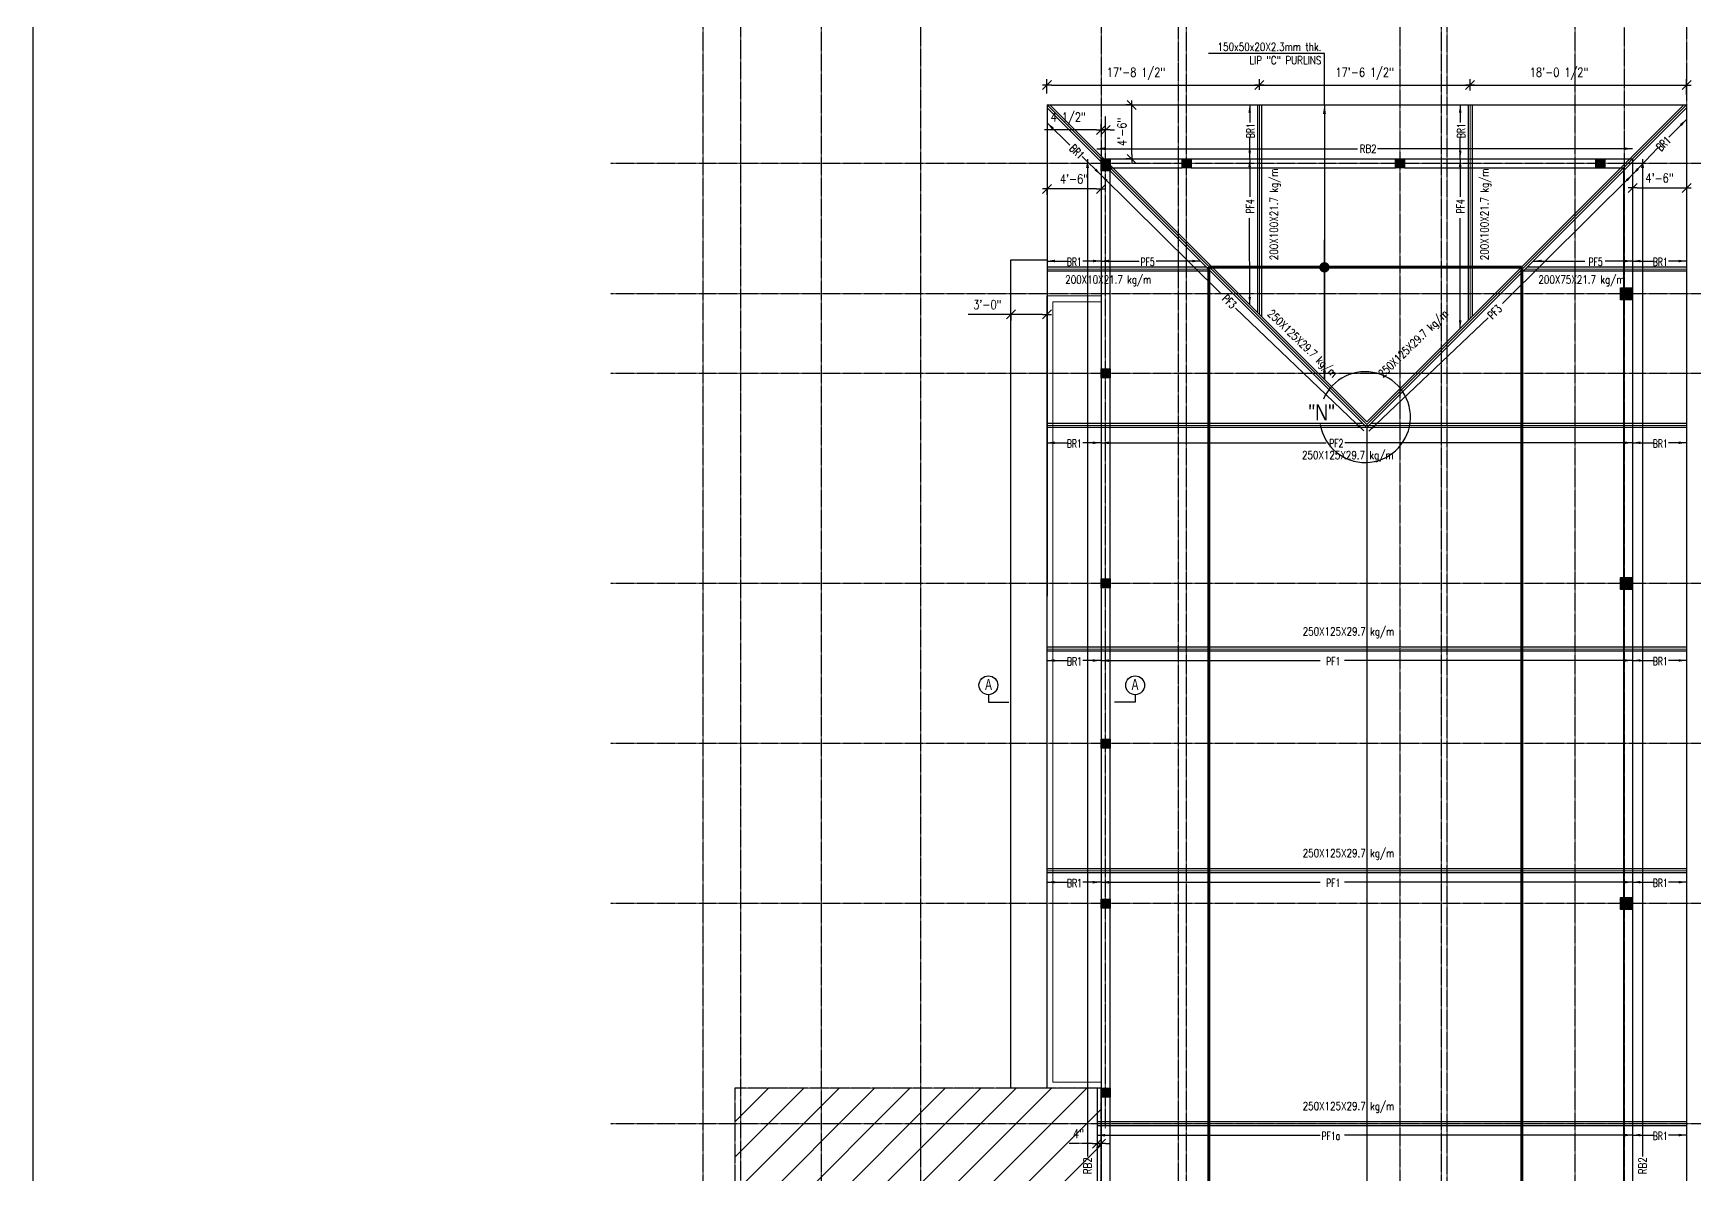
# Model space of a CAD drawing. Extents: x -95606 to 113309, y -42160 to -940.
# Drawn here: x 109860 to 111521, y -19517 to -18376 of the extents above; entities that cross this region are included whole.
import ezdxf

# ---------------------------------------------------------------- set-up
doc = ezdxf.new("R2010")
doc.units = 0
doc.header["$LTSCALE"] = 0.02
doc.header["$MEASUREMENT"] = 0
doc.header["$PDMODE"] = 3
doc.header["$PDSIZE"] = -2
for name, pattern in [('ACAD_ISO03W100', [30, 12, -18]), ('CENTER', [50.8, 31.75, -6.35, 6.35, -6.35]), ('DASHED', [0.75, 0.5, -0.25])]:
    doc.linetypes.add(name, pattern=pattern)
doc.layers.get('0').update_dxf_attribs({"linetype": 'CONTINUOUS'})
doc.layers.get('DEFPOINTS').update_dxf_attribs({"linetype": 'CONTINUOUS'})
for name, color, linetype in [('A-DIM', 1, 'CONTINUOUS'), ('BEAM TEX1', 3, 'CONTINUOUS'), ('COL 1', 5, 'CONTINUOUS'), ('DIM', 7, 'CONTINUOUS'), ('dimentions', 8, 'CONTINUOUS'), ('EXLINE', 33, 'CONTINUOUS'), ('GRID', 8, 'CENTER'), ('h', 3, 'CONTINUOUS'), ('S-SLB', 3, 'CONTINUOUS'), ('S-TXT', 2, 'CONTINUOUS'), ('TEX', 2, 'CONTINUOUS'), ('TEXT-2', 3, 'CONTINUOUS'), ('TEXT2', 3, 'CONTINUOUS')]:
    doc.layers.add(name, color=color, linetype=linetype)
for name, color, linetype, lineweight in [('GRID NAME', 31, 'CONTINUOUS', 30), ('HACH', 8, 'CONTINUOUS', 9), ('Hatch', 252, 'CONTINUOUS', 9), ('HATCH 2', 253, 'CONTINUOUS', 5), ('STAIR CASE', 152, 'CONTINUOUS', 20), ('stair case014', 34, 'DASHED', 25)]:
    doc.layers.add(name, color=color, linetype=linetype, lineweight=lineweight)
doc.styles.add('ROMANS', font='romans.shx', dxfattribs={"width": 0.8})
doc.styles.add('style5', font='romans.shx', dxfattribs={"width": 0.7, "height": 8})
doc.styles.add('style6', font='romans.shx', dxfattribs={"height": 8})
doc.styles.add('style9', font='romans.shx', dxfattribs={"width": 0.8, "height": 4})
doc.styles.add('T25-500', font='romans.shx', dxfattribs={"height": 125})
doc.styles.add('yy', font='romans.shx', dxfattribs={"width": 0.8, "height": 7.5})
doc.dimstyles.new('TEXT-18', dxfattribs={"dimtxt": 8, "dimasz": 9, "dimexe": 6, "dimexo": 6, "dimgap": 3.125, "dimtad": 1, "dimdec": 1, "dimrnd": 0.5, "dimzin": 1, "dimdsep": 46, "dimlunit": 4, "dimtxsty": 'style6', "dimblk": 'OBLIQUE', "dimcen": 72.09, "dimclrd": 1, "dimclre": 1, "dimclrt": 4, "dimadec": 0, "dimazin": 0, "dimtfac": 1, "dimtdec": 1, "dimtofl": 0, "dimtmove": 0, "dimatfit": 3, "dimfxl": 1, "dimfrac": 2, "dimtolj": 1, "dimtzin": 0, "dimlwd": -1, "dimarcsym": 0})
doc.dimstyles.new('TK96', dxfattribs={"dimscale": 96, "dimtxt": 0.09375, "dimasz": 0.046875, "dimexe": 0.0625, "dimexo": 0.015625, "dimgap": 0.046875, "dimtad": 1, "dimzin": 11, "dimdsep": 46, "dimlunit": 4, "dimtxsty": 'ROMANS', "dimblk1": 'TK1', "dimblk2": 'TK1', "dimsah": 1, "dimcen": 0.09375, "dimclrd": 1, "dimclre": 1, "dimclrt": 2, "dimadec": 0, "dimazin": 0, "dimtfac": 1, "dimtofl": 0, "dimtmove": 0, "dimatfit": 3, "dimldrblk": 'TK1', "dimfxl": 1, "dimfrac": 2, "dimtolj": 1, "dimtzin": 9, "dimarcsym": 0})

# ---------------------------------------------------------------- blocks, each defined once
blk = doc.blocks.new('_Oblique')
at = {"color": 0, "linetype": 'ByBlock', "lineweight": -2}
blk.add_line((-0.5, -0.5), (0.5, 0.5), dxfattribs=at)
blk = doc.blocks.new('TK1')
at = {"color": 4, "linetype": 'Continuous'}
blk.add_line((-1, -1), (1, 1), dxfattribs=at)
at = {"color": 1, "linetype": 'ByBlock'}
blk.add_line((-1, 0), (1, 0), dxfattribs=at)
blk = doc.blocks.new('*D644')
at = {"layer": 'DEFPOINTS', "color": 0, "lineweight": -2, "transparency": 16777216}
for p in [(111085.6, -18427.6), (111085.6, -18433.9), (110873.2, -18437.6)]:
    blk.add_point(p, dxfattribs=at)
at = {"layer": 'S-TXT', "color": 1, "lineweight": -2, "transparency": 16777216}
for p, q in [((110873.2, -18436.1), (110873.2, -18421.6)), ((110877.7, -18427.6), (111081.1, -18427.6)), ((111085.6, -18432.4), (111085.6, -18421.6))]:
    blk.add_line(p, q, dxfattribs=at)
at = {"layer": 'S-TXT', "color": 1, "lineweight": -2, "transparency": 16777216, "xscale": 4.5, "yscale": 4.5, "zscale": 4.5, "rotation": 180}
blk.add_blockref('TK1', (110873.2, -18427.6), dxfattribs=at)
at = {"layer": 'S-TXT', "color": 1, "lineweight": -2, "transparency": 16777216, "xscale": 4.5, "yscale": 4.5, "zscale": 4.5}
blk.add_blockref('TK1', (111085.6, -18427.6), dxfattribs=at)
at = {"layer": 'S-TXT', "color": 2, "transparency": 16777216, "insert": (110962.2, -18416.2), "char_height": 9, "attachment_point": 5, "style": 'ROMANS'}
blk.add_mtext('\\A1;17\'-8 1/2"', dxfattribs=at)
blk = doc.blocks.new('*D645')
at = {"layer": 'DEFPOINTS', "color": 0, "lineweight": -2, "transparency": 16777216}
for p in [(111085.6, -18433.9), (111296.1, -18427.6), (111296.1, -18434.6)]:
    blk.add_point(p, dxfattribs=at)
at = {"layer": 'S-TXT', "color": 1, "lineweight": -2, "transparency": 16777216}
for p, q in [((111085.6, -18432.4), (111085.6, -18421.6)), ((111090.1, -18427.6), (111291.6, -18427.6)), ((111296.1, -18433.1), (111296.1, -18421.6))]:
    blk.add_line(p, q, dxfattribs=at)
at = {"layer": 'S-TXT', "color": 1, "lineweight": -2, "transparency": 16777216, "xscale": 4.5, "yscale": 4.5, "zscale": 4.5, "rotation": 180}
blk.add_blockref('TK1', (111085.6, -18427.6), dxfattribs=at)
at = {"layer": 'S-TXT', "color": 1, "lineweight": -2, "transparency": 16777216, "xscale": 4.5, "yscale": 4.5, "zscale": 4.5}
blk.add_blockref('TK1', (111296.1, -18427.6), dxfattribs=at)
at = {"layer": 'S-TXT', "color": 2, "transparency": 16777216, "insert": (111190.8, -18416.2), "char_height": 9, "attachment_point": 5, "style": 'ROMANS'}
blk.add_mtext('\\A1;17\'-6 1/2"', dxfattribs=at)
blk = doc.blocks.new('*D646')
at = {"layer": 'DEFPOINTS', "color": 0, "lineweight": -2, "transparency": 16777216}
for p in [(111296.1, -18434.6), (111512.5, -18427.6), (111512.5, -18438.3)]:
    blk.add_point(p, dxfattribs=at)
at = {"layer": 'S-TXT', "color": 1, "lineweight": -2, "transparency": 16777216}
for p, q in [((111296.1, -18433.1), (111296.1, -18421.6)), ((111300.6, -18427.6), (111508, -18427.6)), ((111512.5, -18436.8), (111512.5, -18421.6))]:
    blk.add_line(p, q, dxfattribs=at)
at = {"layer": 'S-TXT', "color": 1, "lineweight": -2, "transparency": 16777216, "xscale": 4.5, "yscale": 4.5, "zscale": 4.5, "rotation": 180}
blk.add_blockref('TK1', (111296.1, -18427.6), dxfattribs=at)
at = {"layer": 'S-TXT', "color": 1, "lineweight": -2, "transparency": 16777216, "xscale": 4.5, "yscale": 4.5, "zscale": 4.5}
blk.add_blockref('TK1', (111512.5, -18427.6), dxfattribs=at)
at = {"layer": 'S-TXT', "color": 2, "transparency": 16777216, "insert": (111385.1, -18416.2), "char_height": 9, "attachment_point": 5, "style": 'ROMANS'}
blk.add_mtext('\\A1;18\'-0 1/2"', dxfattribs=at)
blk = doc.blocks.new('*D647')
at = {"layer": 'DEFPOINTS', "color": 0, "lineweight": -2, "transparency": 16777216}
for p in [(110837.2, -18654.1), (110837.2, -18656.8), (110873.2, -18654.1)]:
    blk.add_point(p, dxfattribs=at)
at = {"layer": 'S-TXT', "color": 1, "lineweight": -2, "transparency": 16777216}
for p, q in [((110837.2, -18656.8), (110794.5, -18656.8)), ((110837.2, -18655.6), (110837.2, -18662.8)), ((110868.7, -18656.8), (110841.7, -18656.8)), ((110873.2, -18655.6), (110873.2, -18662.8))]:
    blk.add_line(p, q, dxfattribs=at)
at = {"layer": 'S-TXT', "color": 1, "lineweight": -2, "transparency": 16777216, "xscale": 4.5, "yscale": 4.5, "zscale": 4.5, "rotation": 180}
blk.add_blockref('TK1', (110837.2, -18656.8), dxfattribs=at)
at = {"layer": 'S-TXT', "color": 1, "lineweight": -2, "transparency": 16777216, "xscale": 4.5, "yscale": 4.5, "zscale": 4.5}
blk.add_blockref('TK1', (110873.2, -18656.8), dxfattribs=at)
at = {"layer": 'S-TXT', "color": 2, "transparency": 16777216, "insert": (110813.6, -18647), "char_height": 9, "attachment_point": 5, "style": 'ROMANS'}
blk.add_mtext('\\A1;3\'-0"', dxfattribs=at)
blk = doc.blocks.new('*D652')
at = {"layer": 'DEFPOINTS', "color": 0, "lineweight": -2, "transparency": 16777216}
for p in [(110958, -18447.3), (110958, -18447.3), (110958, -18501.3)]:
    blk.add_point(p, dxfattribs=at)
at = {"layer": 'S-TXT', "color": 1, "lineweight": -2, "transparency": 16777216}
for p, q in [((110958, -18447.3), (110952, -18447.3)), ((110958, -18496.8), (110958, -18451.8)), ((110958, -18501.3), (110952, -18501.3))]:
    blk.add_line(p, q, dxfattribs=at)
at = {"layer": 'S-TXT', "color": 1, "lineweight": -2, "transparency": 16777216, "xscale": 4.5, "yscale": 4.5, "zscale": 4.5}
for p, rotation in [((110958, -18447.3), 90), ((110958, -18501.3), 270)]:
    blk.add_blockref('TK1', p, dxfattribs=dict(at, rotation=rotation))
at = {"layer": 'S-TXT', "color": 2, "transparency": 16777216, "insert": (110948.1, -18474.3), "char_height": 9, "attachment_point": 5, "rotation": 90, "style": 'ROMANS'}
blk.add_mtext('\\A1;4\'-6"', dxfattribs=at)
blk = doc.blocks.new('*D653')
at = {"layer": 'DEFPOINTS', "color": 0, "lineweight": -2, "transparency": 16777216}
for p in [(110873.2, -18529.9), (110873.2, -18531.3), (110927.2, -18525.2)]:
    blk.add_point(p, dxfattribs=at)
at = {"layer": 'S-TXT', "color": 1, "lineweight": -2, "transparency": 16777216}
for p, q in [((110873.2, -18531.3), (110873.2, -18537.3)), ((110922.7, -18531.3), (110877.7, -18531.3)), ((110927.2, -18526.7), (110927.2, -18537.3))]:
    blk.add_line(p, q, dxfattribs=at)
at = {"layer": 'S-TXT', "color": 1, "lineweight": -2, "transparency": 16777216, "xscale": 4.5, "yscale": 4.5, "zscale": 4.5, "rotation": 180}
blk.add_blockref('TK1', (110873.2, -18531.3), dxfattribs=at)
at = {"layer": 'S-TXT', "color": 1, "lineweight": -2, "transparency": 16777216, "xscale": 4.5, "yscale": 4.5, "zscale": 4.5}
blk.add_blockref('TK1', (110927.2, -18531.3), dxfattribs=at)
at = {"layer": 'S-TXT', "color": 2, "transparency": 16777216, "insert": (110900.2, -18521.4), "char_height": 9, "attachment_point": 5, "style": 'ROMANS'}
blk.add_mtext('\\A1;4\'-6"', dxfattribs=at)
blk = doc.blocks.new('*D654')
at = {"layer": 'DEFPOINTS', "color": 0, "lineweight": -2, "transparency": 16777216}
for p in [(111458.5, -18523.7), (111512.5, -18523.7), (111512.5, -18530.4)]:
    blk.add_point(p, dxfattribs=at)
at = {"layer": 'S-TXT', "color": 1, "lineweight": -2, "transparency": 16777216}
for p, q in [((111458.5, -18525.2), (111458.5, -18536.4)), ((111463, -18530.4), (111508, -18530.4)), ((111512.5, -18525.2), (111512.5, -18536.4))]:
    blk.add_line(p, q, dxfattribs=at)
at = {"layer": 'S-TXT', "color": 1, "lineweight": -2, "transparency": 16777216, "xscale": 4.5, "yscale": 4.5, "zscale": 4.5, "rotation": 180}
blk.add_blockref('TK1', (111458.5, -18530.4), dxfattribs=at)
at = {"layer": 'S-TXT', "color": 1, "lineweight": -2, "transparency": 16777216, "xscale": 4.5, "yscale": 4.5, "zscale": 4.5}
blk.add_blockref('TK1', (111512.5, -18530.4), dxfattribs=at)
at = {"layer": 'S-TXT', "color": 2, "transparency": 16777216, "insert": (111485.5, -18520.5), "char_height": 9, "attachment_point": 5, "style": 'ROMANS'}
blk.add_mtext('\\A1;4\'-6"', dxfattribs=at)
blk = doc.blocks.new('*D656')
at = {"layer": 'DEFPOINTS', "color": 0, "lineweight": -2, "transparency": 16777216}
for p in [(110927.2, -18472.4), (110927.2, -18472.4), (110931.7, -18472.4)]:
    blk.add_point(p, dxfattribs=at)
at = {"layer": 'S-TXT', "color": 1, "lineweight": -2, "transparency": 16777216}
for p, q in [((110927.2, -18472.4), (110927.2, -18466.4)), ((110931.7, -18472.4), (110931.7, -18466.4)), ((110922.7, -18472.4), (110870.8, -18472.4)), ((110936.2, -18472.4), (110940.7, -18472.4))]:
    blk.add_line(p, q, dxfattribs=at)
at = {"layer": 'S-TXT', "color": 1, "lineweight": -2, "transparency": 16777216, "xscale": 4.5, "yscale": 4.5, "zscale": 4.5}
blk.add_blockref('TK1', (110927.2, -18472.4), dxfattribs=at)
at = {"layer": 'S-TXT', "color": 1, "lineweight": -2, "transparency": 16777216, "xscale": 4.5, "yscale": 4.5, "zscale": 4.5, "rotation": 180}
blk.add_blockref('TK1', (110931.7, -18472.4), dxfattribs=at)
at = {"layer": 'S-TXT', "color": 2, "transparency": 16777216, "insert": (110894.5, -18461.1), "char_height": 9, "attachment_point": 5, "style": 'ROMANS'}
blk.add_mtext('\\A1;4 1/2"', dxfattribs=at)
blk = doc.blocks.new('*D658')
at = {"layer": 'DEFPOINTS', "color": 0, "linetype": 'CENTER', "lineweight": -2, "transparency": 16777216}
for p in [(110923.2, -19483.6), (110923.2, -19485.7), (110927.2, -19483.6)]:
    blk.add_point(p, dxfattribs=at)
at = {"layer": 'GRID', "color": 1, "lineweight": -2, "transparency": 16777216}
for p, q in [((110918.7, -19485.7), (110895.3, -19485.7)), ((110923.2, -19485.1), (110923.2, -19491.7)), ((110927.2, -19485.1), (110927.2, -19491.7)), ((110931.7, -19485.7), (110936.2, -19485.7))]:
    blk.add_line(p, q, dxfattribs=at)
at = {"layer": 'GRID', "color": 1, "linetype": 'CENTER', "lineweight": -2, "transparency": 16777216, "xscale": 4.5, "yscale": 4.5, "zscale": 4.5}
blk.add_blockref('TK1', (110923.2, -19485.7), dxfattribs=at)
at = {"layer": 'GRID', "color": 1, "linetype": 'CENTER', "lineweight": -2, "transparency": 16777216, "xscale": 4.5, "yscale": 4.5, "zscale": 4.5, "rotation": 180}
blk.add_blockref('TK1', (110927.2, -19485.7), dxfattribs=at)
at = {"layer": 'GRID', "color": 2, "linetype": 'CENTER', "lineweight": -2, "transparency": 16777216, "insert": (110904.7, -19475.8), "char_height": 9, "attachment_point": 5, "style": 'ROMANS'}
blk.add_mtext('\\A1;4"', dxfattribs=at)

msp = doc.modelspace()

# ---------------------------------------------------------------- hatches: boundary and pattern name
at = {"layer": 'Hatch'}
h = msp.add_hatch(color=254, dxfattribs=at)
h.set_gradient(color1=(192, 192, 192), color2=(192, 192, 192), tint=1)
h.paths.add_polyline_path([(110927.212, -18513.299), (110927.21, -18501.299), (110936.21, -18501.299), (110936.21, -18513.299)])
h = msp.add_hatch(color=254, dxfattribs=at)
h.set_gradient(color1=(192, 192, 192), color2=(192, 192, 192), tint=1)
h.paths.add_polyline_path([(111008.308, -18501.3), (111017.308, -18501.3), (111017.308, -18510.3), (111008.308, -18510.3)])
h = msp.add_hatch(color=254, dxfattribs=at)
h.set_gradient(color1=(192, 192, 192), color2=(192, 192, 192), tint=1)
h.paths.add_polyline_path([(111221.41, -18501.303), (111230.41, -18501.303), (111230.41, -18510.303), (111221.41, -18510.303)])
h = msp.add_hatch(color=254, dxfattribs=at)
h.set_gradient(color1=(192, 192, 192), color2=(192, 192, 192), tint=1)
h.paths.add_polyline_path([(111421.976, -18501.3), (111430.976, -18501.3), (111430.976, -18510.3), (111421.976, -18510.3)])
h = msp.add_hatch(color=254, dxfattribs=at)
h.set_gradient(color1=(192, 192, 192), color2=(192, 192, 192), tint=1)
h.paths.add_polyline_path([(111446.49, -18630.3), (111458.49, -18630.3), (111458.49, -18642.3), (111446.49, -18642.3)])
h = msp.add_hatch(color=254, dxfattribs=at)
h.set_gradient(color1=(192, 192, 192), color2=(192, 192, 192), tint=1)
h.paths.add_polyline_path([(110927.211, -18711.3), (110936.211, -18711.3), (110936.211, -18720.3), (110927.211, -18720.3)])
h = msp.add_hatch(color=254, dxfattribs=at)
h.set_gradient(color1=(192, 192, 192), color2=(192, 192, 192), tint=1)
h.paths.add_polyline_path([(110927.211, -18921.3), (110936.211, -18921.3), (110936.211, -18930.3), (110927.211, -18930.3)])
h = msp.add_hatch(color=254, dxfattribs=at)
h.set_gradient(color1=(192, 192, 192), color2=(192, 192, 192), tint=1)
h.paths.add_polyline_path([(111446.49, -18919.8), (111458.49, -18919.8), (111458.49, -18931.8), (111446.49, -18931.8)])
h = msp.add_hatch(color=254, dxfattribs=at)
h.set_gradient(color1=(192, 192, 192), color2=(192, 192, 192), tint=1)
h.paths.add_polyline_path([(110927.211, -19081.3), (110936.211, -19081.3), (110936.211, -19090.3), (110927.211, -19090.3)])
h = msp.add_hatch(color=254, dxfattribs=at)
h.set_gradient(color1=(192, 192, 192), color2=(192, 192, 192), tint=1)
h.paths.add_polyline_path([(110927.211, -19241.3), (110936.211, -19241.3), (110936.211, -19250.3), (110927.211, -19250.3)])
h = msp.add_hatch(color=254, dxfattribs=at)
h.set_gradient(color1=(192, 192, 192), color2=(192, 192, 192), tint=1)
h.paths.add_polyline_path([(111446.49, -19239.8), (111458.49, -19239.8), (111458.49, -19251.8), (111446.49, -19251.8)])
h = msp.add_hatch(color=254, dxfattribs=at)
h.set_gradient(color1=(192, 192, 192), color2=(192, 192, 192), tint=1)
h.paths.add_polyline_path([(110927.211, -19430.3), (110936.211, -19430.3), (110936.211, -19439.3), (110927.211, -19439.3)])
at = {"layer": 'S-TXT', "linetype": 'CENTER', "lineweight": -2}
h = msp.add_hatch(dxfattribs=at)
h.set_pattern_fill('ANSI31', color=253, scale=200)
h.set_pattern_definition([(45, (162549.702, 6715.206), (-17.67767, 17.67767), [])])
edge = h.paths.add_edge_path()
edge.add_line((110927.227, -19430.301), (110561.203, -19430.301))
edge.add_line((110561.203, -19430.301), (110561.203, -20138.204))
edge.add_line((110561.203, -20138.204), (110479.864, -20138.204))
edge.add_line((110479.864, -20138.204), (110479.865, -20324.292))
edge.add_line((110479.865, -20324.292), (110580.88, -20324.292))
edge.add_line((110580.88, -20324.292), (110580.88, -20321.303))
edge.add_line((110580.88, -20321.303), (110927.224, -20321.303))
edge.add_line((110927.224, -20321.303), (110927.197, -19430.301))

# ---------------------------------------------------------------- linework, layer by layer
at = {"layer": 'A-DIM', "color": 4, "ltscale": 2}
msp.add_arc((111191.171, -18759.443), 45.374, 189.588827, 156.526241, dxfattribs=at)
at = {"layer": 'BEAM TEX1', "color": 4, "const_width": 3}
for points in [[(111035.061, -18609.485), (111035.036, -20129.479)], [(111035.304, -18609.727), (111035.304, -18609.727), (111347.649, -18609.711)], [(111035.304, -18609.727), (111120.073, -18609.727), (111347.632, -18609.727)], [(111347.762, -18609.597), (111347.977, -20126.79)]]:
    msp.add_lwpolyline(points, dxfattribs=at)
at = {"layer": 'COL 1', "lineweight": 25}
for points in [[(110927.211, -18513.303), (110927.211, -18501.303), (110936.211, -18501.303), (110936.211, -18513.303), (110927.211, -18513.303)], [(111008.308, -18501.3), (111017.308, -18501.3), (111017.308, -18510.3), (111008.308, -18510.3), (111008.308, -18501.3)], [(111221.41, -18501.303), (111230.41, -18501.303), (111230.41, -18510.303), (111221.41, -18510.303), (111221.41, -18501.303)], [(111421.976, -18501.3), (111430.976, -18501.3), (111430.976, -18510.3), (111421.976, -18510.3), (111421.976, -18501.3)], [(110927.211, -18711.3), (110936.211, -18711.3), (110936.211, -18720.3), (110927.211, -18720.3), (110927.211, -18711.3)], [(110927.211, -18921.3), (110936.211, -18921.3), (110936.211, -18930.3), (110927.211, -18930.3), (110927.211, -18921.3)], [(110927.211, -19081.3), (110936.211, -19081.3), (110936.211, -19090.3), (110927.211, -19090.3), (110927.211, -19081.3)], [(110927.211, -19241.3), (110936.211, -19241.3), (110936.211, -19250.3), (110927.211, -19250.3), (110927.211, -19241.3)], [(110927.211, -19430.3), (110936.211, -19430.3), (110936.211, -19439.3), (110927.211, -19439.3), (110927.211, -19430.3)]]:
    msp.add_lwpolyline(points, dxfattribs=at)
at = {"layer": 'COL 1'}
for points in [[(111446.49, -18630.3), (111458.49, -18630.3), (111458.49, -18642.3), (111446.49, -18642.3), (111446.49, -18630.3)], [(111446.49, -18919.8), (111458.49, -18919.8), (111458.49, -18931.8), (111446.49, -18931.8), (111446.49, -18919.8)], [(111446.49, -19239.8), (111458.49, -19239.8), (111458.49, -19251.8), (111446.49, -19251.8), (111446.49, -19239.8)]]:
    msp.add_lwpolyline(points, dxfattribs=at)
at = {"layer": 'dimentions', "color": 4}
for p, q in [((110814.615, -19036.988), (110814.615, -19044.6)), ((110814.615, -19044.6), (110835.086, -19044.6)), ((110961.317, -19044.6), (110940.847, -19044.6)), ((110961.317, -19036.988), (110961.317, -19044.6))]:
    msp.add_line(p, q, dxfattribs=at)
for centre in [(110814.615, -19027.565), (110961.317, -19027.565)]:
    msp.add_circle(centre, 9.422, dxfattribs=at)
at = {"layer": 'EXLINE'}
for p, q in [((110873.212, -18447.303), (110873.211, -19430.296)), ((110873.212, -18447.303), (111512.49, -18447.303)), ((111512.49, -18447.303), (111512.49, -20267.303)), ((110927.211, -18501.303), (111458.49, -18501.303)), ((110927.211, -18501.303), (110927.211, -20321.303)), ((111458.481, -18501.312), (111458.481, -20321.303)), ((110936.224, -20321.303), (110936.222, -18510.303)), ((110936.222, -18510.303), (111008.225, -18510.303)), ((111017.225, -18510.303), (111221.422, -18510.303)), ((111230.422, -18510.303), (111449.481, -18510.303)), ((111449.481, -18510.303), (111449.481, -20321.303)), ((110837.189, -19430.296), (110837.184, -18602.138)), ((110837.184, -18602.138), (110873.212, -18602.138)), ((110927.214, -18714.706), (110927.214, -18921.303)), ((111192.851, -18769.853), (111192.851, -19968.753)), ((110873.225, -19430.296), (110837.23, -19430.296)), ((110873.239, -19424.312), (110873.198, -19424.312)), ((110923.211, -19430.296), (110923.211, -20317.303))]:
    msp.add_line(p, q, dxfattribs=at)
at = {"layer": 'GRID'}
for p, q in [((110927.211, -18302.324), (110927.211, -21626.491)), ((111401.099, -21625.336), (111401.099, -18302.049)), ((111450.476, -21626.766), (111450.476, -18302.049)), ((110529.379, -21625.336), (110529.379, -18303.479)), ((110567.212, -21617.08), (110567.212, -18311.735)), ((110647.879, -21625.336), (110647.879, -18303.479)), ((110746.712, -18303.479), (110746.712, -21625.336)), ((111012.808, -21625.336), (111012.808, -18303.479)), ((111225.91, -18303.479), (111225.91, -21625.336)), ((111267.638, -21625.336), (111267.638, -18303.479)), ((111273.118, -21614.466), (111273.118, -18314.349)), ((111512.711, -21617.052), (111512.711, -18313.554)), ((111004.811, -21604.856), (111004.811, -18323.959)), ((110931.711, -19470.467), (110931.711, -18458.458)), ((112576.66, -18505.8), (110436.757, -18505.8)), ((112576.66, -18636.3), (110436.757, -18636.3)), ((112576.66, -18715.8), (110436.757, -18715.8)), ((112576.66, -18925.8), (110436.757, -18925.8)), ((112576.66, -19085.8), (110436.757, -19085.8)), ((112576.66, -19245.8), (110436.757, -19245.8)), ((112576.66, -19465.978), (110436.757, -19465.978))]:
    msp.add_line(p, q, dxfattribs=at)
at = {"layer": 'GRID NAME', "ltscale": 10, "const_width": 5.184}
msp.add_lwpolyline([(111153.13, -18609.721, 1), (111147.946, -18609.721, 1)], format="xyb", close=True, dxfattribs=at)
at = {"layer": 'h'}
for p, q in [((110873.212, -18450.214), (111192.851, -18769.853)), ((110875.958, -18447.303), (111192.851, -18764.196)), ((111509.744, -18447.303), (111192.851, -18764.196)), ((111512.49, -18450.214), (111192.851, -18769.853))]:
    msp.add_line(p, q, dxfattribs=at)
at = {"layer": 'HACH', "color": 0}
for p, q in [((110927.211, -18638.139), (110873.184, -18638.139)), ((110873.184, -18638.139), (110873.184, -19430.296)), ((110927.211, -18644.139), (110879.184, -18644.139)), ((110879.184, -18644.139), (110879.184, -19424.303)), ((110873.198, -19430.303), (110927.227, -19430.301)), ((110879.184, -19424.303), (110927.227, -19424.301))]:
    msp.add_line(p, q, dxfattribs=at)
at = {"layer": 'HATCH 2', "lineweight": 5}
for p, q in [((111192.851, -18766.942), (110873.212, -18447.303)), ((111085.617, -18447.303), (111085.617, -18656.993)), ((111192.851, -18766.942), (111512.49, -18447.303)), ((111296.053, -18447.303), (111296.053, -18660.993)), ((111034.584, -18611.586), (110873.212, -18611.586)), ((111512.49, -18611.586), (111351.118, -18611.586)), ((111192.849, -18767.853), (110873.184, -18767.853)), ((111512.504, -18767.853), (111192.856, -18767.853)), ((111512.49, -18991.502), (110873.184, -18991.502)), ((111512.49, -19213.135), (110873.184, -19213.135)), ((111512.49, -19465.978), (110923.211, -19465.978))]:
    msp.add_line(p, q, dxfattribs=at)
at = {"layer": 'S-SLB'}
for p, q in [((111083.617, -18447.303), (111083.617, -18654.993)), ((111087.617, -18447.303), (111087.617, -18658.961)), ((111294.053, -18447.303), (111294.053, -18662.993)), ((111298.053, -18447.303), (111298.053, -18658.993)), ((111032.584, -18609.586), (110873.212, -18609.586)), ((111036.584, -18613.586), (110873.212, -18613.586)), ((111512.49, -18613.586), (111349.118, -18613.586)), ((111512.49, -18609.586), (111353.118, -18609.586)), ((111188.851, -18765.853), (110873.184, -18765.853)), ((111512.504, -18765.853), (111196.851, -18765.853)), ((111512.504, -18769.853), (110873.184, -18769.853)), ((111512.49, -18989.502), (110873.184, -18989.502)), ((111512.49, -18993.502), (110873.184, -18993.502)), ((111512.49, -19211.135), (110873.184, -19211.135)), ((111512.49, -19215.135), (110873.184, -19215.135)), ((111512.49, -19463.978), (110923.211, -19463.978)), ((111512.49, -19467.978), (110923.211, -19467.978))]:
    msp.add_line(p, q, dxfattribs=at)
at = {"layer": 'S-TXT', "color": 5, "linetype": 'CENTER', "lineweight": -2}
for p, q in [((110927.199, -19430.296), (110561.203, -19430.296)), ((110561.203, -19430.296), (110561.203, -20324.292))]:
    msp.add_line(p, q, dxfattribs=at)
at = {"layer": 'S-TXT', "color": 1}
msp.add_lwpolyline([(109859.834, -17714.924), (113212.803, -17714.924), (113212.803, -22320.795), (109859.834, -22320.795)], close=True, dxfattribs=at)
at = {"layer": 'S-TXT', "linetype": 'CENTER', "lineweight": -2}
msp.add_lwpolyline([(110927.227, -19430.301), (110561.203, -19430.301), (110561.203, -20138.204), (110479.864, -20138.204), (110479.865, -20324.292), (110580.88, -20324.292), (110580.88, -20321.303), (110927.224, -20321.303), (110927.197, -19430.301)], dxfattribs=at)
at = {"layer": 'STAIR CASE', "lineweight": 0}
for p, q in [((110936.223, -18616.3), (110936.214, -18616.3)), ((110936.223, -18626.3), (110936.214, -18626.3)), ((110936.224, -18636.3), (110936.214, -18636.3)), ((110936.224, -18646.3), (110936.214, -18646.3))]:
    msp.add_line(p, q, dxfattribs=at)
at = {"layer": 'stair case014', "linetype": 'ACAD_ISO03W100', "lineweight": 0}
msp.add_line((110936.612, -19036.3), (110936.225, -19036.3), dxfattribs=at)
at = {"layer": 'TEX', "color": 1, "lineweight": -2}
for p, q in [((111150.565, -18396.116), (111034.773, -18396.116)), ((111150.565, -18447.303), (111150.565, -18396.116))]:
    msp.add_line(p, q, dxfattribs=at)

# ---------------------------------------------------------------- texts
at = {"layer": 'A-DIM', "color": 4, "ltscale": 2, "insert": (111134.619, -18762.668), "char_height": 16, "attachment_point": 7, "style": 'T25-500'}
msp.add_mtext('{\\fSwis721 Cn BT|b0|i0|c0|p34;"N"}', dxfattribs=at)
at = {"layer": 'BEAM TEX1', "insert": (111147.451, -18396.076), "char_height": 8, "attachment_point": 6, "rotation": 359.946828, "style": 'yy'}
msp.add_mtext('150x50x20X2.3mm thk.\\PLIP "C" PURLINS ', dxfattribs=at)
at = {"layer": 'dimentions', "color": 4, "char_height": 11.21657, "width": 292.17453, "attachment_point": 5, "style": 'style9'}
for insert in [(110814.735, -19026.754), (110961.197, -19026.754)]:
    msp.add_mtext('{\\fSwis721 Cn BT|b0|i0|c0|p34;A}', dxfattribs=dict(at, insert=insert))
at = {"layer": 'TEXT-2', "char_height": 8, "width": 22.39817, "style": 'style5'}
for s, insert, attachment_point, rotation in [('\\A1;BR1', (111072.688, -18465.837), 3, 90), ('\\A1;BR1', (111283.125, -18465.837), 3, 90), ('\\A1;BR1', (111491.923, -18478.011), 3, 44.80854), ('\\A1;BR1', (110900.641, -18486.049), 1, 315), ('\\A1;PF4', (111072.176, -18541.709), 3, 90), ('\\A1;PF4', (111282.613, -18541.709), 3, 90), ('\\A1;PF3', (111047.596, -18641.852), 7, 315.404241), ('\\A1;PF3', (111328.717, -18652.178), 9, 44.595725)]:
    msp.add_mtext(s, dxfattribs=dict(at, insert=insert, attachment_point=attachment_point, rotation=rotation))
at = {"layer": 'TEXT-2', "char_height": 8, "style": 'ROMANS'}
for s, insert, attachment_point, rotation in [('200X100X21.7 kg/m', (111106.722, -18602.586), 7, 90), ('200X100X21.7 kg/m', (111317.158, -18602.586), 7, 90), ('250X125X29.7 kg/m', (111091.2, -18658.873), 7, 316.069602), ('250X125X29.7 kg/m', (111276.909, -18658.873), 9, 43.930398)]:
    msp.add_mtext_dynamic_manual_height_columns(s, width=2568.13945, gutter_width=12.5, heights=[0], dxfattribs=dict(at, insert=insert, attachment_point=attachment_point, rotation=rotation))
at = {"layer": 'TEXT-2', "char_height": 8, "width": 22.39817, "attachment_point": 3, "style": 'style5'}
for s, insert in [('\\A1;BR1', (110907.935, -18600.258)), ('\\A1;PF5', (110980.799, -18600.299)), ('\\A1;PF5', (111428.703, -18600.299)), ('\\A1;BR1', (111493.611, -18600.299)), ('\\A1;BR1', (110907.938, -18781.978)), ('\\A1;PF2', (111169.501, -18781.615)), ('\\A1;BR1', (111493.611, -18781.941)), ('\\A1;BR1', (110908.072, -18999.642)), ('\\A1;PF1', (111166.356, -18999.573)), ('\\A1;BR1', (111493.611, -18999.575)), ('\\A1;BR1', (110908.072, -19221.278)), ('\\A1;PF1', (111166.356, -19221.206)), ('\\A1;BR1', (111493.611, -19221.209)), ('\\A1;PF1a', (111166.356, -19474.049)), ('\\A1;BR1', (111493.611, -19474.051))]:
    msp.add_mtext(s, dxfattribs=dict(at, insert=insert))
at = {"layer": 'TEXT-2', "char_height": 8, "style": 'ROMANS'}
for s, insert, attachment_point in [('200X10X21.7 kg/m', (110891.408, -18628.668), 7), ('200X75X21.7 kg/m', (111364.435, -18628.668), 7), ('250X125X29.7 kg/m', (111219.689, -18804.118), 9), ('250X125X29.7 kg/m', (111220.406, -18980.352), 9), ('250X125X29.7 kg/m', (111220.406, -19201.986), 9), ('250X125X29.7 kg/m', (111220.406, -19454.829), 9)]:
    msp.add_mtext_dynamic_manual_height_columns(s, width=2568.13945, gutter_width=12.5, heights=[0], dxfattribs=dict(at, insert=insert, attachment_point=attachment_point))
at = {"layer": 'TEXT2', "color": 3, "insert": (111192.691, -18487.159), "char_height": 8, "attachment_point": 2, "style": 'ROMANS'}
msp.add_mtext_dynamic_manual_height_columns('\\pi3.1065;RB2', width=563.89816, gutter_width=2500, heights=[0], dxfattribs=at)
at = {"layer": 'TEXT2', "color": 3, "char_height": 8, "attachment_point": 2, "rotation": 90, "style": 'ROMANS'}
for insert in [(110909.763, -19509.455), (111464.559, -19509.455)]:
    msp.add_mtext_dynamic_manual_height_columns('\\pi3.1065;RB2', width=563.89816, gutter_width=2500, heights=[0], dxfattribs=dict(at, insert=insert))

# ---------------------------------------------------------------- dimensions: what is measured, and where the dimension line sits
at = {"layer": 'GRID', "color": 5, "linetype": 'CENTER', "lineweight": -2}
dim = msp.add_linear_dim(base=(110923.211, -19485.66), p1=(110927.211, -19483.646), p2=(110923.211, -19483.646), dimstyle='TK96', override={"dimfxl": 200, "dimfxlon": 1}, dxfattribs=at)
dim.commit()
dim.dimension.update_dxf_attribs({"geometry": '*D658', "text_midpoint": (110904.739, -19475.803)})
at = {"layer": 'S-TXT'}
for base, p1, p2, picture, middle in [((111085.6167, -18427.5554), (110873.2122, -18437.554), (111085.6167, -18433.9466), '*D644', (110962.2203, -18427.5554)), ((111512.49, -18427.555), (111296.053, -18434.637), (111512.49, -18438.253), '*D646', (111385.116, -18427.555))]:
    dim = msp.add_linear_dim(base=base, p1=p1, p2=p2, dimstyle='TK96', override={"dimfxl": 1.25, "dimfxlon": 1}, dxfattribs=at)
    dim.commit()
    dim.dimension.update_dxf_attribs({"geometry": picture, "text_midpoint": middle, "dimtype": 160})
for base, p1, p2, override, picture, middle in [((111296.053, -18427.555), (111085.617, -18433.947), (111296.053, -18434.637), {"dimfxl": 1.25, "dimfxlon": 1}, '*D645', (111190.835, -18416.198)), ((110927.211, -18472.415), (110931.711, -18472.415), (110927.211, -18472.415), {"dimfxl": 1.25, "dimfxlon": 1}, '*D656', (110894.511, -18461.058)), ((110873.18, -18531.276), (110927.207, -18525.212), (110873.18, -18529.873), {"dimfxl": 1.25, "dimfxlon": 1}, '*D653', (110900.194, -18521.419)), ((111512.49, -18530.365), (111458.49, -18523.744), (111512.49, -18523.744), {"dimdec": 0, "dimfxl": 1.25, "dimfxlon": 1}, '*D654', (111485.49, -18520.508)), ((110837.184, -18656.831), (110873.184, -18654.116), (110837.184, -18654.116), {"dimfxl": 1.25, "dimfxlon": 1}, '*D647', (110813.613, -18646.974))]:
    dim = msp.add_linear_dim(base=base, p1=p1, p2=p2, dimstyle='TK96', override=override, dxfattribs=at)
    dim.commit()
    dim.dimension.update_dxf_attribs({"geometry": picture, "text_midpoint": middle})
dim = msp.add_linear_dim(base=(110957.986, -18447.303), p1=(110957.986, -18501.303), p2=(110957.986, -18447.303), angle=90, dimstyle='TK96', override={"dimfxl": 1.25, "dimfxlon": 1}, dxfattribs=at)
dim.commit()
dim.dimension.update_dxf_attribs({"geometry": '*D652', "text_midpoint": (110948.129, -18474.303)})

# ---------------------------------------------------------------- leaders
at = {"layer": 'DIM'}
for points, override in [([(111075.848, -18446.967), (111075.848, -18464.864)], {"dimasz": 8, "dimtad": 0}), ([(111150.565, -18447.303), (111150.565, -18721.91)], {"dimtad": 0}), ([(111286.285, -18446.967), (111286.285, -18464.864)], {"dimasz": 8, "dimtad": 0}), ([(110873.212, -18465.231), (110896.19, -18487.542)], {"dimasz": 8, "dimtad": 0}), ([(111512.481, -18461.79), (111494.84, -18479.568)], {"dimasz": 8, "dimtad": 0}), ([(111075.848, -18500.967), (111075.848, -18480.231)], {"dimasz": 8, "dimtad": 0}), ([(111286.285, -18500.967), (111286.285, -18480.231)], {"dimasz": 8, "dimtad": 0}), ([(110927.211, -18517.495), (110908.241, -18498.827)], {"dimasz": 8, "dimtad": 0}), ([(110913.741, -18501.474), (110913.741, -19498.783)], {"dimtad": 0}), ([(110923.038, -18491.137), (111183.609, -18491.137)], {"dimtad": 0}), ([(111075.811, -18501.303), (111075.811, -18539.408)], {"dimasz": 8, "dimtad": 0}), ([(111458.613, -18491.137), (111203.588, -18491.137)], {"dimtad": 0}), ([(111286.247, -18501.303), (111286.247, -18539.408)], {"dimasz": 8, "dimtad": 0}), ([(111458.481, -18517.06), (111483.938, -18490.397)], {"dimasz": 8, "dimtad": 0}), ([(111468.537, -18501.474), (111468.537, -19498.783)], {"dimtad": 0}), ([(110927.211, -18517.495), (111047.207, -18636.258)], {"dimasz": 8, "dimtad": 0}), ([(111458.481, -18517.06), (111328.698, -18645.965)], {"dimasz": 8, "dimtad": 0}), ([(111075.867, -18647.244), (111075.776, -18560.432)], {"dimasz": 8, "dimtad": 0}), ([(111286.213, -18670.786), (111286.213, -18560.432)], {"dimasz": 8, "dimtad": 0}), ([(111150.565, -18721.91), (111150.565, -18582.282)], {"dimtad": 0}), ([(110873.203, -18603.418), (110893.94, -18603.418)], {"dimasz": 8, "dimtad": 0}), ([(110927.208, -18603.418), (110908.908, -18603.418)], {"dimasz": 8, "dimtad": 0}), ([(110927.211, -18603.425), (110965.368, -18603.425)], {"dimasz": 8, "dimtad": 0}), ([(111026.339, -18603.459), (110982.24, -18603.459)], {"dimasz": 8, "dimtad": 0}), ([(111359.649, -18603.425), (111410.941, -18603.425)], {"dimasz": 8, "dimtad": 0}), ([(111458.481, -18603.459), (111431.233, -18603.459)], {"dimasz": 8, "dimtad": 0}), ([(111458.481, -18603.459), (111479.217, -18603.459)], {"dimasz": 8, "dimtad": 0}), ([(111512.481, -18603.459), (111494.584, -18603.459)], {"dimasz": 8, "dimtad": 0}), ([(111190.068, -18773.109), (111061.58, -18650.506)], {"dimasz": 8, "dimtad": 0}), ([(111194.948, -18773.651), (111314.325, -18660.213)], {"dimasz": 8, "dimtad": 0}), ([(110872.808, -18785.138), (110893.544, -18785.138)], {"dimasz": 8, "dimtad": 0}), ([(110926.808, -18785.138), (110908.911, -18785.138)], {"dimasz": 8, "dimtad": 0}), ([(110927.214, -18785.236), (111152.413, -18785.098)], {"dimasz": 8, "dimtad": 0}), ([(111458.481, -18785.102), (111171.089, -18785.1)], {"dimasz": 8, "dimtad": 0}), ([(111458.481, -18785.102), (111479.217, -18785.102)], {"dimasz": 8, "dimtad": 0}), ([(111512.481, -18785.102), (111494.584, -18785.102)], {"dimasz": 8, "dimtad": 0}), ([(110872.941, -19002.802), (110893.678, -19002.802)], {"dimasz": 8, "dimtad": 0}), ([(110926.942, -19002.802), (110909.045, -19002.802)], {"dimasz": 8, "dimtad": 0}), ([(110927.211, -19002.9), (111146.192, -19002.737)], {"dimasz": 8, "dimtad": 0}), ([(111458.481, -19002.735), (111170.6, -19002.733)], {"dimasz": 8, "dimtad": 0}), ([(111458.481, -19002.735), (111479.217, -19002.735)], {"dimasz": 8, "dimtad": 0}), ([(111512.481, -19002.735), (111494.584, -19002.735)], {"dimasz": 8, "dimtad": 0}), ([(110872.941, -19224.438), (110893.678, -19224.438)], {"dimasz": 8, "dimtad": 0}), ([(110926.942, -19224.438), (110909.045, -19224.438)], {"dimasz": 8, "dimtad": 0}), ([(110927.211, -19224.503), (111146.192, -19224.37)], {"dimasz": 8, "dimtad": 0}), ([(111458.481, -19224.369), (111170.6, -19224.367)], {"dimasz": 8, "dimtad": 0}), ([(111458.481, -19224.369), (111479.217, -19224.369)], {"dimasz": 8, "dimtad": 0}), ([(111512.481, -19224.369), (111494.584, -19224.369)], {"dimasz": 8, "dimtad": 0}), ([(110923.211, -19477.379), (111146.192, -19477.213)], {"dimasz": 8, "dimtad": 0}), ([(111458.481, -19477.212), (111170.6, -19477.21)], {"dimasz": 8, "dimtad": 0}), ([(111458.481, -19477.212), (111479.217, -19477.212)], {"dimasz": 8, "dimtad": 0}), ([(111512.481, -19477.212), (111494.584, -19477.212)], {"dimasz": 8, "dimtad": 0})]:
    msp.add_leader(points, dimstyle='TEXT-18', override=override, dxfattribs=at)

doc.saveas('drawing.dxf')
